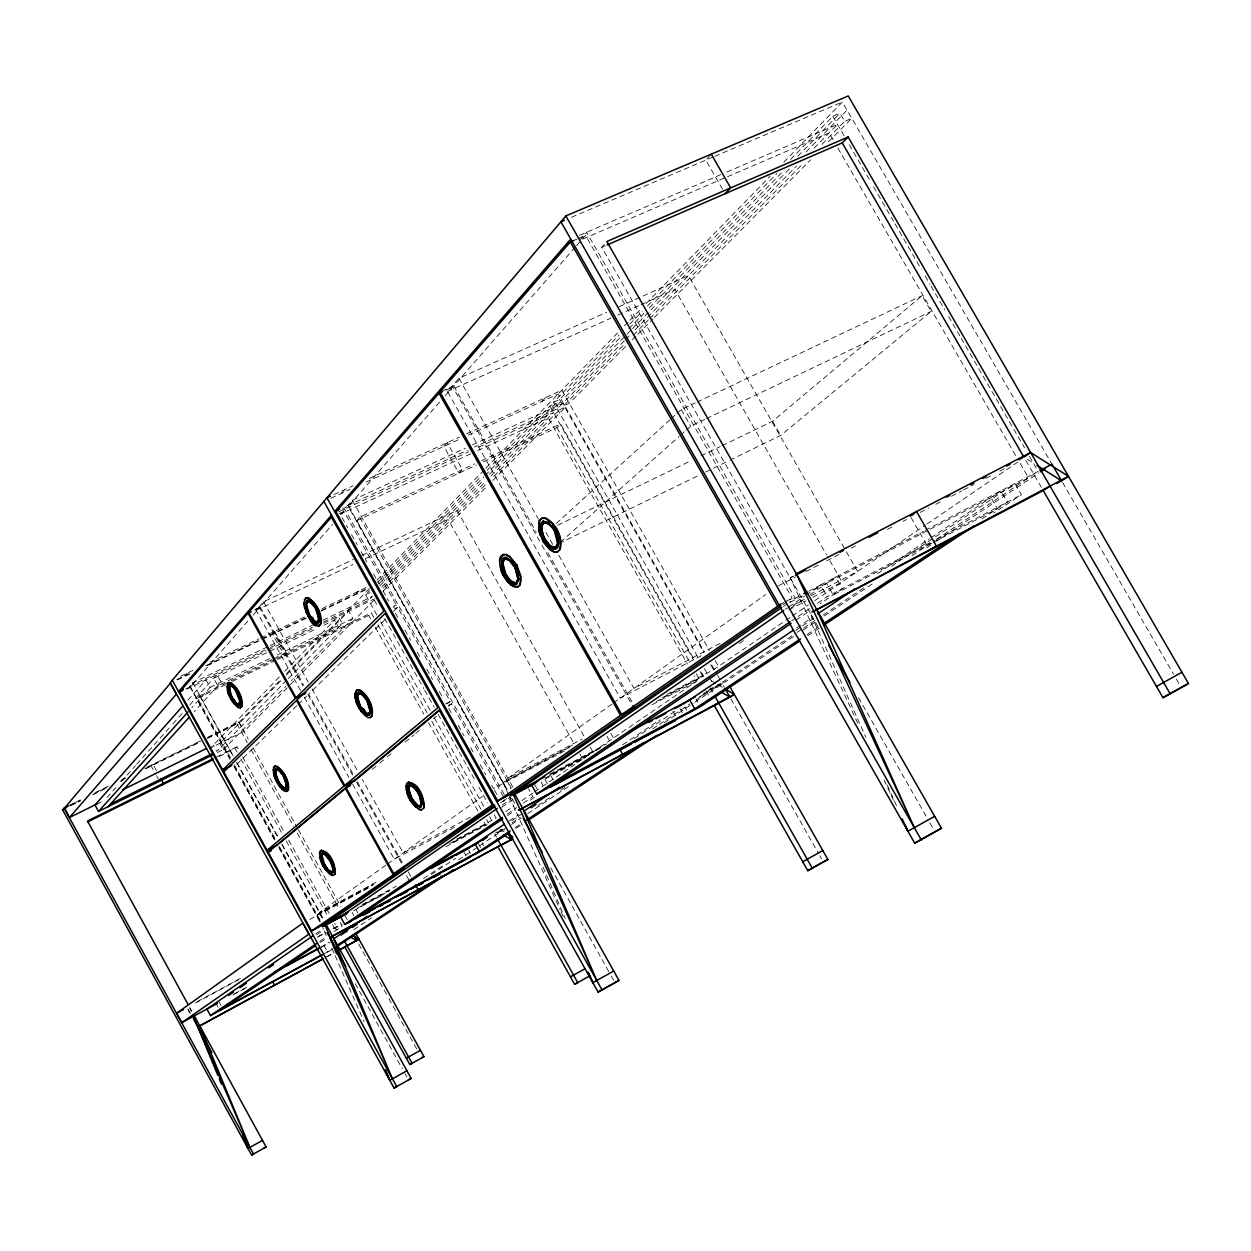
<?xml version="1.0" encoding="UTF-8"?>
<svg xmlns="http://www.w3.org/2000/svg" width="1251" height="1251" viewBox="0 0 1251 1251"><rect width="100%" height="100%" fill="white"/><g stroke="black" fill="none" stroke-linecap="round" stroke-linejoin="round"><path stroke-width="0.75" stroke-dasharray="5 3.75" d="M75.373 803.392L76.905 801.61M185.007 675.603L187.134 673.132M341.304 493.426L344.432 489.782M230.184 759.513L189.714 686.252L192.795 682.733L268.465 646.376M300.568 690.458L256.08 610.347L263.586 601.747L353.314 559.416M506.467 789.24L347.747 505.498L352.282 500.306L465.403 448.171M701.092 655.821L620.308 698.136L447.42 391.485L458.961 378.302L606.61 312.297M579.432 240.505L586.641 232.264L795.198 598.228L789.459 602.216M185.742 689.02L190.308 686.815L248.026 620.887M253.155 615.039L259.567 607.705L303.023 685.923M255.282 609.315L260.208 606.97L332.516 524.404M341.382 514.27L343.916 511.362L396.301 605.031L393.533 607.751M342.336 508.907L348.622 505.998L439.93 401.727M445.075 395.848L452.784 387.028L540.979 543.403M441.712 391.313L453.769 385.918L575.304 247.104M576.586 245.649L585.531 235.423L792.211 598.15L782.594 604.843M187.9 700.216L205.962 679.856L210.121 687.378L191.966 707.581M106.945 797.575L115.999 787.458M121.175 781.656L135.421 765.737M136.703 764.298L171.653 725.22M172.935 723.782L183.287 712.194M189.761 704.97L216.939 674.57L221.099 682.092L194.233 711.694M230.512 757.934L197.533 698.246L199.691 695.837L229.371 681.498M506.686 789.037L356.613 520.76L359.788 517.226L474.629 463.855M810.335 613.162L601.731 247.245L606.86 241.521M710.177 155.343L705.814 160.112L724.157 192.028M224.82 729.896L226.666 727.973M356.472 593.553L359.006 590.925M542.074 401.336L545.749 397.537M279.317 676.994L210.543 747.926L244.101 731.288L289.059 685.955M284.696 671.443L338.27 616.196L342.367 623.53L287.98 678.918M207.306 738.512L236.924 723.938L238.785 722.015L248.245 739.122M376.942 580.104L484.575 469.547M485.935 468.155L619.042 331.406M624.499 325.807L628.581 321.616M629.941 320.209L640.84 309.028M646.282 303.43L770.209 176.141M783.814 162.145L842.376 102.003L1051.982 464.184M207.666 737.762L239.129 722.28L281.068 679.23M286.479 673.679L370.39 587.548M280.818 680.763L219.707 743.407L223.178 749.693L214.03 754.228M286.244 675.196L348.716 611.16L352.813 618.494L291.405 680.638M376.911 615.085L365.542 594.741L369.639 590.55M377.818 582.168L481.557 475.943M487.014 470.345L549.815 406.043L555.835 403.275L559.541 409.828L491.252 478.914M697.651 656.744L553.505 402.259L618.901 335.299M629.8 324.134L642.06 311.577M647.518 305.995L776.949 173.451M790.569 159.502L832.806 116.265L839.953 113.2L844.691 121.363L821.344 144.975M378.897 583.92L483.699 476.928M485.06 475.536L555.835 403.275M553.505 402.259L559.541 399.476L620.809 336.941M628.972 328.606L643.937 313.313M649.394 307.762L784.142 170.183M797.763 156.281L839.953 113.2M286.604 680.309L216.783 751.413L213.28 745.096M380.007 585.593L483.918 479.837M489.376 474.27L561.84 400.508M565.577 396.708L625.703 335.503M627.064 334.111L631.161 329.936M632.537 328.544L791.054 167.181M806.097 151.887L847.099 110.151M381.79 586.86L485.669 481.447M491.111 475.927L553.521 412.611L475.63 448.577M624.233 340.851L557.242 408.842L474.504 447.014M625.609 339.474L629.722 335.299M635.195 329.748L796.387 166.195M814.135 148.181L837.529 124.443L724.626 172.966M223.178 749.693L285.947 686.158M383.353 588.064L485.795 484.434M559.541 399.476L563.278 406.059L625.047 343.556M633.287 335.237L648.378 319.959M649.754 318.567L803.502 163.037M290.42 684.578L376.238 598.009M383.087 591.097L487.343 485.935M492.831 480.4L565.546 407.06L559.541 409.828M625.516 346.558L569.299 403.275L563.278 406.059M632.38 339.647L636.493 335.487M637.869 334.111L652.944 318.896M654.32 317.504L810.664 159.8M828.49 141.816L851.806 118.298L844.691 121.363M219.457 756.495L237.08 746.8L238.957 750.193M277.675 659.48L368.717 615.445L371.281 612.881L374.112 617.963M483.402 461.807L556.945 427.607L560.667 423.886L693.867 659.089M296.862 705.642L234.406 766.613L274.798 839.734M298.254 704.297L306.573 696.166M385.073 619.526L308.637 694.149L353.345 774.604M393.424 611.395L397.583 607.329L450.235 701.467L447.248 703.953M556.382 523.403L669.77 420.023M671.193 418.71L675.509 414.785M676.932 413.471L681.248 409.546L695.306 402.9M560.479 542.199L679.105 436.443M680.56 435.145L684.891 431.282M686.346 429.984L690.677 426.122L704.72 419.413M721.921 445.747L772.602 421.227L922.065 295.674L931.151 311.405L780.718 435.395L730.084 460.087M372.251 769.349L378.24 764.392M379.725 763.157L385.715 758.215M387.216 756.964L391.704 753.258M405.152 742.124L414.128 734.697M415.629 733.461L421.603 728.52M433.581 718.621L436.568 716.151M448.53 706.252L451.517 703.766L504.434 798.404M385.84 865.223L319.709 912.354L377.943 881.251M387.419 864.113L482.417 796.402M611.88 704.141L507.843 778.278L582.168 739.06M613.459 703.015L765.534 594.632M320.319 921.924L317.191 914.794L319.709 913.011L372.97 884.551M508.594 794.901L503.027 782.5L573.13 744.814M857.733 723.219L790.288 577.993L796.308 573.709M502.558 801.391L506.546 798.623M783.392 606.438L786.598 604.202M315.596 933.981L323.587 928.445M502.104 805.081L511.706 798.451M788.49 607.173L804.565 596.07M806.16 594.96L820.625 584.968L923.488 531.268M316.738 934.778L323.149 930.369M501.698 807.302L512.957 799.545M739.404 643.467L745.831 639.042M790.788 608.049L803.642 599.198M810.054 594.772L835.746 577.071L842.392 588.705L820.249 603.717M656.353 701.545L703.453 676.009L700.576 670.927M505.764 811.539L513.77 806.082M521.792 800.609L533.004 792.946M534.615 791.852L582.7 759.029L579.838 753.931M585.64 757.027L697.088 680.951L694.211 675.868M666.877 694.352L713.555 669.723L784.221 621.481M785.831 620.387L790.648 617.087M792.258 615.992L808.318 605.031M814.745 600.652L925.349 525.154M926.96 524.06L1018.924 461.275L1028.51 477.851L810.789 591.567M319.693 941.409L326.12 937.046M334.158 931.588L342.18 926.131L339.662 921.565M507.155 814.088L516.788 807.536M523.231 803.173L532.879 796.621L528.563 788.928M791.758 620.762L796.606 617.478M798.216 616.368L809.522 608.705M817.591 603.217L827.286 596.633L930.04 542.668M320.287 942.472L326.683 938.141M507.578 815.574L515.615 810.116M530.111 800.296L536.538 795.933M795.996 620.136L810.539 610.285M320.756 947.507L328.732 942.159M423.479 878.546L444.355 864.535M509.157 821.016L518.884 814.495M622.623 744.845L659.887 719.81M796.574 628.049L812.775 617.165M877.577 573.662L929.43 538.853M931.041 537.758L1000.909 490.845L1007.383 502.058L981.144 519.415M431.392 874.543L455.599 858.342M511.753 820.703L521.432 814.213M634.476 738.465L676.463 710.333M795.839 630.348L800.718 627.079M802.329 625.985L815.324 617.29M891.603 566.171L933.809 537.899M935.42 536.82L1014.952 483.527L1021.41 494.708L993.701 513.004M499.54 831.149L502.37 829.257L495.521 832.931M512.081 822.783L520.166 817.372M537.961 805.488L552.52 795.761M560.604 790.366L567.078 786.035M652.819 728.77L657.666 725.533M659.293 724.454L690.02 703.922M696.494 699.606L710.677 690.13M714.962 687.268L795.558 633.428M797.184 632.349L802.032 629.112M803.658 628.033L814.98 620.465M823.064 615.07L866.74 585.89M912.042 555.647L934.685 540.51M936.295 539.431L1038.174 471.392L925.208 530.361M353.845 929.602L371.547 917.796M458.476 859.859L477.788 846.974M479.399 845.895L505.154 828.741L494.833 834.276M511.55 824.472L521.276 817.982M527.766 813.65L568.314 786.629M664.031 722.812L693.226 703.359M694.852 702.28L722.421 683.89L724.298 687.206M793.4 636.571L726.722 681.013L703.437 693.398M803.158 630.066L816.168 621.387M824.3 615.961L873.089 583.435M926.756 547.672L934.888 542.246M936.514 541.167L1038.971 472.862M324.275 953.887L332.281 948.586M515.115 827.662L521.62 823.361M807.02 634.585L818.42 627.048M516.022 828.35L522.511 824.065M807.865 635.68L819.28 628.158M327.293 952.246L333.298 948.993M326.792 956.655L333.548 952.996M326.37 957.124L333.11 953.465M234.609 993.685L246.635 987.18M232.889 995.014L247.135 987.32M321.476 947.116L329.998 942.503M362.039 904.614L396.364 886.161M363.275 904.52L388.873 890.775M498.117 832.103L504.904 828.459M357.254 908.148L389.796 890.696M353.486 910.759L382.743 895.044M197.47 1001.519L243.445 976.75M317.926 936.639L324.697 933.011M333.141 928.461L336.519 926.631L339.725 928.43M195.375 1003.146L241.506 978.11M317.535 937.171L325.964 932.62M333.47 928.774L341.992 924.176M456.74 839.155L496.147 818.107L494.239 814.698M449.609 843.612L488.515 822.814L486.623 819.436M317.191 914.794L373.768 884.566M452.862 842.298L485.607 824.8L483.699 821.407M309.685 919.469L368.263 888.147M445.825 846.692L487.171 824.597M549.924 774.056L606.844 743.829M709.161 689.504L721.155 683.14M470.454 817.122L403.166 852.885L362.337 779.42M549.815 774.948L591.238 752.946M552.739 773.493L593.959 751.57M595.679 750.663L602.56 747.019M545.452 777.95L590.003 754.275M704.11 693.617L722.421 683.89M454.254 827.333L394.3 859.202L352.641 784.205M500.494 802.735L510.768 797.278M545.029 779.06L585.671 757.418M699.418 696.948L704.579 694.196M662.201 697.792L703.453 676.009M503.027 782.5L570.378 746.941M564.248 751.132L493.504 788.505L490.642 783.392M652.224 704.657L697.088 680.951M936.921 539.072L1021.41 494.708M931.729 543.169L833.182 594.944L826.583 583.388M933.449 542.262L997.422 508.657L990.995 497.507M790.053 602.403L802.141 596.086M719.966 643.405L633.944 688.41L558.399 554.537M785.331 609.206L804.252 599.307M811.133 595.711L857.576 571.41L845.973 551.144M788.771 609.909L805.957 600.918M812.837 597.306L842.048 582.012L827.568 556.648M780.765 604.124L784.033 602.419M785.675 601.559L792.211 598.15M795.198 598.228L801.969 594.694M808.756 591.16L820.625 584.968L827.286 596.633M778.372 585.828L795.667 576.867M806.051 571.488L819.905 564.326M826.817 560.745L840.672 553.567M851.055 548.204L856.247 545.514M887.397 529.376L892.588 526.687M902.972 521.323L906.428 519.525M920.283 512.363L928.93 507.875M935.857 504.294L941.049 501.604M951.432 496.225L961.816 490.845M963.551 489.954L973.935 484.575M986.038 478.304L991.23 475.615M999.893 471.142L1006.82 467.561M790.288 577.993L793.713 576.226M445.606 703.813L450.235 701.467M448.437 705.345L451.517 703.766M216.532 756.996L237.08 746.8M96.593 804.205L102.957 801.062M70.478 804.768L80.361 799.905M95.92 792.258L109.744 785.472M121.832 779.514L125.288 777.825M147.759 766.769L199.237 741.468M207.807 737.246L238.785 722.015M69.618 805.644L80.095 800.484M94.075 793.619L109.807 785.878M122.035 779.858L125.538 778.138M144.756 768.693L200.676 741.186M70.556 805.769L80.549 800.859M92.621 794.917L108.133 787.286M120.205 781.343L123.661 779.654M146.07 768.63L200.301 741.952M559.025 543.497L698.668 475.411M705.658 472.002L728.348 460.931M394.487 608.83L397.583 607.329M210.121 687.378L270.31 658.323M277.331 654.93L352.813 618.494M272.077 659.496L217.799 685.72L213.655 678.245L317.035 628.455M273.828 658.651L338.63 627.33L334.549 620.027L324.04 625.093M231.122 680.653L274.782 659.543M276.534 658.698L371.281 612.881M197.533 698.246L225.399 684.766M232.373 681.388L275.924 660.325M557.633 525.248L690.458 460.978M700.951 455.896L720.169 446.591M393.205 606.547L396.301 605.031M270.232 645.516L312.469 625.234M323.024 620.152L372.313 596.477L368.607 600.23L323.008 622.154M189.714 686.252L268.637 648.299M270.388 647.455L312.484 627.22M186.884 689.113L266.166 650.88M267.933 650.035L314.877 627.533M323.634 623.326L374.471 598.854M180.551 676.275L194.124 669.785M209.871 662.248L258.848 638.823M260.599 637.994L304.493 616.993M321.976 608.643L367.669 586.782M176.798 679.528L190.246 673.101M205.962 665.579L260.052 639.683M261.787 638.854L305.604 617.9M321.398 610.332L366.84 588.595M177.376 679.934L191.419 673.226M207.213 665.657L307.214 617.791M321.257 611.067L366.871 589.237M365.542 594.741L370.734 592.255M706.487 418.585L931.151 311.405M254.641 610.035L259.567 607.705M256.08 610.347L352.985 564.529M365.323 558.697L448.139 519.54L574.115 743.735M697.073 402.071L922.065 295.674M362.118 555.256L457.115 510.424L584.342 736.714M481.651 460.587L560.667 423.886M356.613 520.76L476.396 465.059M339.224 513.535L343.916 511.362M470.642 453.863L340.147 514.192L344.604 509.079L505.592 796.934M477.694 450.595L548.219 417.975L687.487 663.984M472.471 444.918L562.622 403.369L703.938 652.756M347.747 505.498L467.452 450.266M338.583 511.862L468.953 451.658M333.939 494.598L353.282 485.716M369.233 478.414L459.524 437.037M466.56 433.816L561.855 390.156L709.442 650.536M330.843 498.211L350.139 489.36M366.043 482.073L461.353 438.366M468.374 435.145L558.134 393.971L704.141 651.615M445.903 390.124L452.784 387.028M447.42 391.485L610.926 318.161M618.025 314.971L639.355 305.4M641.138 304.603L674.899 289.45L826.598 554.944M619.073 306.73L688.441 275.705L845.019 549.439M601.731 247.245L605.312 245.696M573.709 240.505L577.086 239.05M578.775 238.331L585.531 235.423M582.997 238.957L725.705 177.486M727.488 176.719L829.163 132.934L833.057 139.659M579.573 235.297L722.843 173.733M571.488 217.283L712.945 157.079M714.728 156.328L842.376 102.003M337.598 929.868L334.392 928.086L336.519 926.631L334.642 923.238M499.884 829.335L504.747 832.134M711.569 680.841L716.432 683.734M718.058 684.704L722.922 687.597M1027.18 459.195L1032.106 462.276M1062.584 482.495L1173.563 674.258M1176.393 679.137L1180.1 685.548M832.806 116.265L844.347 136.234M849.226 144.647L869.68 180.019M873.573 186.759L894.027 222.131M894.997 223.804L921.299 269.293M925.193 276.018L930.056 284.446M931.025 286.135L944.661 309.716M948.571 316.44L960.252 336.66M961.221 338.349L1024.538 447.811M1029.401 456.24L1037.188 469.719M1025.836 460.477L1041.27 487.186M837.92 148.087L1016.015 456.224M911.088 517.617L927.945 546.968M772.602 421.227L780.718 435.395M811.289 614.851L818.045 626.688M858.546 697.745L927.992 819.546M929.915 822.939L932.824 828.021M681.248 409.546L690.677 426.122M715.212 660.7L719.044 667.471M711.835 665.204L716.651 673.695M717.605 675.399L720.498 680.497M730.912 698.871L818.17 852.854M819.858 855.825L821.547 858.812M710.662 664.625L713.555 669.723M704.376 668.597L708.222 675.399M709.192 677.088L712.069 682.186M710.083 687.706L712.914 692.71M549.815 406.043L693.429 659.668M700.138 671.521L703.969 678.277M556.945 427.607L690.568 663.624M696.338 673.804L699.215 678.902M705.814 690.568L708.645 695.556M696.056 699.262L697.745 702.249M684.985 707.096L686.674 710.083M679.934 708.41L682.467 712.882M672.866 711.115L675.368 715.556M458.961 378.302L538.321 518.946M545.968 532.504L552.676 544.373M453.769 385.918L536.288 532.222M547.813 552.645L635.133 707.456M541.933 545.108L633.96 708.269M610.801 733.258L613.506 738.074M607.016 736.401L609.894 741.499M590.081 746.925L592.958 752.023M550.8 775.604L555.131 783.345M544.998 779.592L547.594 784.205M541.183 782.219L542.903 785.284M534.63 784.612L537.195 789.178M352.282 500.306L513.066 787.614M359.788 517.226L511.331 788.052M348.622 505.998L507.187 789.412M512.175 798.826L514.912 803.736M550.815 867.913L609.612 973.028M611.364 976.14L613.975 980.815M342.055 517.601L347.762 527.828M351.578 534.646L357.286 544.857M361.101 551.675L366.809 561.902M373.486 573.818L379.194 584.045M383.009 590.863L388.717 601.09M395.394 613.006L398.256 618.119M404.917 630.051L410.625 640.277M417.302 652.193L420.164 657.307M426.826 669.238L432.549 679.465M439.21 691.381L443.026 698.199M448.734 708.426L452.549 715.244M458.257 725.455L463.98 735.682M470.642 747.613L474.457 754.431M480.165 764.642L485.888 774.869M494.364 790.038L497.804 796.183M374.205 599.886L378.021 606.704M384.698 618.635L423.745 688.535M424.699 690.239L434.222 707.3M438.038 714.118L466.607 765.252M467.561 766.957L475.192 780.608M478.992 787.426L487.562 802.767M380.695 621.872L430.5 711.053M434.316 717.871L483.918 806.676M489.548 816.762L491.487 820.234M377.896 624.734L427.06 712.773M431.783 721.233L480.947 809.272M494.724 833.932L496.491 837.107M368.717 615.445L370.609 618.854M375.363 627.361L423.823 714.165M428.577 722.687L478.007 811.195M481.901 842.752L483.558 845.723M478.163 843.205L480.65 847.646M468.734 850.195L470.392 853.166M463.621 851.587L466.107 856.028M263.586 601.747L308.215 682.045M312.015 688.879L357.583 770.882M408.311 871.947L411 876.795M260.208 606.97L303.712 685.251M357.301 781.719L403.135 864.222M307.965 694.805L352.563 775.104M356.582 782.313L402.384 864.754M406.481 875.45L410.062 881.892M304.353 697.276L348.857 777.387M356.113 909.758L357.802 912.823M352.188 912.464L353.877 915.513M239.129 722.28L244.101 731.288M252.983 747.66L297.457 828.037M298.41 829.741L340.991 906.694M344.869 915.388L347.387 919.938M236.924 723.938L247.291 742.703M251.076 749.537L293.547 826.301M297.331 833.119L338.865 908.195M358.677 944.02L387.935 996.891M388.873 998.595L418.115 1051.45M242.71 756.98L283.977 831.634M288.668 840.109L329.951 914.762M235.204 748.677L237.096 752.101M240.88 758.935L282.445 834.104M286.213 840.938L327.778 916.123M332.5 924.677L336.144 931.244M192.795 682.733L233.218 755.87M236.971 762.672L278.347 837.513M282.101 844.316L323.352 918.953M199.691 695.837L232.764 755.698M236.548 762.531L278.129 837.763M281.913 844.613L323.352 919.579M234.281 764.752L274.798 838.076M279.505 846.599L320.819 921.346M355.253 983.661L402.243 1068.698M404.98 1073.639L406.684 1076.72M190.308 686.815L229.605 757.934M278.676 846.739L320.193 921.878M233.953 766.316L274.438 839.577M279.145 848.084L321.491 924.755M323.915 945.396L327.449 951.792M156.453 770.6L152.935 764.22L151.246 766.081L155.609 774.025M156.484 775.604L158.236 778.779M219.16 1002.035L220.942 1005.304M216.314 1003.99L218.112 1007.243M189.839 1007.727L191.638 1010.996M188.025 1009.025L190.699 1013.904M884.05 779.889L893.933 801.14M506.749 779.858L510.736 788.74M811.117 614.929L865.864 737.277M887.287 785.143L896.811 806.41M509.392 796.668L560.26 910.056M561.058 911.838L563.435 917.155M319.709 913.011L322.852 920.142M324.228 930.822L326.558 936.155M332.031 948.618L334.361 953.95M335.143 955.733L364.025 1021.582M189.73 1007.884L191.262 1011.465M187.9 1009.182L189.448 1012.747M543.075 867.146L565.28 918.703M274.594 631.302L272.265 633.85L284.634 656.118L287.011 653.632L274.594 631.302M447.217 442.682L443.808 446.419L458.882 473.206L462.338 469.563L447.217 442.682"/><path stroke-width="1.5" d="M226.806 686.674L228.386 682.655L230.825 682.593C238.034 687.769 243.038 697.354 242.084 706.283L240.348 707.816L238.394 707.597C231.826 703.078 226.916 693.883 227.291 686.439M239.363 705.72L240.88 704.407L237.737 705.548C231.763 701.217 227.619 693.289 228.37 685.861L229.871 684.516L228.37 685.861M229.121 691.568L230.356 685.579L228.698 688.785L231.716 698.042L235.579 703.25L239.348 704.438L236.064 703.015L230.168 694.79L228.839 685.626M239.348 704.438L236.064 703.015L232.201 697.839L228.964 686.799M232.201 697.823C229.121 699.278 234.969 697.433 235.579 703.25L238.863 704.673L240.145 698.699M229.183 688.566L229.887 685.798L231.341 685.939L235.626 689.207L240.552 701.483L239.785 703.703M240.395 704.641L240.255 699.34L237.346 692.069M240.348 707.816L241.599 706.518C242.553 697.589 237.549 688.003 230.34 682.827L228.386 682.655M272.984 770.1L274.704 766.316L277.222 766.378C284.305 771.617 289.638 781.109 288.465 790.053L286.667 791.461L284.618 791.117C278.113 786.504 273.015 777.387 273.469 769.865M286.151 789.131L283.977 789.084C278.113 784.705 273.703 776.855 274.626 769.412L277.863 768.442L275.705 768.411M274.688 774.557L281.788 786.707L285.165 788.318L286.964 785.3C285.072 779.357 283.617 771.257 276.674 769.224L274.923 772.274L276.205 769.474L278.191 769.459L276.205 769.474L274.923 772.274L279.661 785.034M274.266 771.554L275.298 774.979L276.674 769.224M303.821 602.841L305.807 598.134L308.606 597.947C316.925 603.232 322.43 614.241 320.913 624.077L318.88 625.891L316.597 625.797C309.669 627.314 300.819 595.492 304.681 605.39M305.244 604.358L309.138 615.414L305.963 605.109L306.855 602.56L306.479 604.859L309.669 615.164L308.074 616.602L308.778 615.805L305.244 604.358L306.902 600.464L309.31 600.261L306.902 600.464M286.151 787.442C287.011 780.749 283.023 773.634 277.706 769.693M285.666 789.365L286.76 788.396C287.73 780.952 283.289 773.04 277.394 768.677M286.667 791.461L287.98 790.288C289.153 781.359 283.821 771.867 276.737 766.628L274.704 766.316M313.469 605.359L316.096 608.33L319.302 618.713L318.896 620.996L316.081 622.107L311.249 618.651L315.565 622.357L318.38 621.247C319.49 613.881 315.361 605.64 309.138 601.668L307.449 601.622L305.963 605.109L307.965 601.371L309.138 601.668M307.449 611.817L309.669 615.164L308.794 615.82L313.579 622.044L317.801 623.577L319.052 622.279C320.303 614.085 315.705 604.921 308.794 600.511M318.88 625.891L320.397 624.327C321.914 614.491 316.409 603.482 308.09 598.197L305.807 598.134M319.365 853.886L319.865 851.431C329.326 848.194 336.441 866.099 335.049 874.183L333.173 875.481C324.525 872.182 317.926 859.969 320.334 851.18L321.71 850.101M323.884 865.426L320.678 855.387L322.711 852.212M321.695 854.308L321.335 856.122C320.6 858.718 329.936 874.605 323.9 865.442L324.697 864.926L321.695 854.308L323.196 853.26L321.335 856.122L322.727 853.51L324.29 853.839L332.25 863.69M354.768 694.352L356.942 689.942L359.835 689.895C367.997 695.29 373.908 706.158 372.11 715.994L369.999 717.683L367.622 717.417C359.631 711.991 352.86 700.544 355.894 691.146L357.458 689.692M369.436 715.103L366.95 715.15C360.179 710.646 355.3 701.655 356.723 693.476L358.552 692.006M357.286 699.747L357.395 694.508L359.084 693.163L357.473 696.432C357.035 702.89 360.71 710.271 366.606 714.024L368.889 713.946L370.546 710.709L367.419 700.451L365.292 697.198M368.373 714.212L369.561 713.148C370.875 705.767 366.449 697.636 360.335 693.586L358.568 693.414L356.957 696.698L360.069 706.878L364.463 712.617L368.373 714.212L370.546 710.709L368.889 713.946L367.122 713.758L360.585 706.643L357.473 696.432L359.084 693.163M333.251 866.849L332.719 871.556L333.579 869.492C331.796 863.221 329.435 854.386 322.226 852.447M321.241 850.352L325.917 852.697L331.218 859.844L330.53 860.36C332.219 864.019 336.003 871.712 332.172 873.386L326.026 868.773M321.054 858.327L328.184 870.555L331.687 872.338L333.094 869.742L330.201 860.641C333.908 857.701 334.924 872.416 335.049 874.183M368.92 715.369L370.233 714.18C371.719 705.986 366.793 696.932 359.991 692.444L358.036 692.256M369.999 717.683L371.594 716.26C373.392 706.424 367.481 695.54 359.318 690.161L356.942 689.942M405.981 786.316L406.653 783.501C417.349 779.029 425.84 799.373 423.557 808.381L421.352 809.897C411.438 806.942 403.995 792.899 407.169 783.235L408.842 781.938M420.789 807.317C412.111 806.285 406.528 793.775 408.029 785.597L409.921 784.252M413.205 802.751L408.201 788.724L408.702 786.644L412.298 785.675L409.953 785.675L408.201 788.724L408.498 791.695L408.702 786.644M411.782 785.956L416.317 789.991L420.18 796.934L420.993 805.503L422.025 803.158C420.258 796.23 417.662 786.081 409.405 784.518M420.273 807.599L422.259 804.237L421.947 800.921L418.882 792.978C421.384 790.851 412.783 782.203 408.326 782.203M409.468 794.838L415.692 804.628L419.742 806.442L421.509 803.423C414.19 779.013 425.997 801.625 423.557 808.381M508.266 559.478L504.388 558.79L502.104 562.981L505.435 575.038L510.705 581.527L515.631 583.029L518.555 578.619L516.225 582.747L513.958 582.731L507.953 578.775L513.363 583.013L515.631 583.029L517.242 581.606L517.977 578.9L514.63 566.734L516.788 565.014L520.948 576.304L520.244 584.889L517.492 587.079L514.458 587.032C504.278 581.527 497.46 568.095 500.4 556.711L503.105 554.459L506.139 554.443L509.736 556.382L516.772 564.999L515.146 566.234L512.347 562.121L506.28 557.43L503.778 557.446L502.011 559.072C499.571 568.564 505.263 579.76 513.723 584.358L516.835 584.092M503.105 554.459L499.446 560.385M501.307 570.894L503.903 576.476L506.014 574.756L502.683 562.7L504.982 558.509L502.683 562.7L502.339 566.656L505.498 575.225M518.555 578.619L517.242 581.606M516.256 584.389L518.868 579.776L517.335 570.972L515.162 566.265L516.194 565.28L509.141 556.664L505.56 554.725L502.527 554.74M517.492 587.079L519.65 585.171L520.651 581.527L520.369 576.586L516.21 565.311M539.369 520.525L538.571 529.564L542.793 541.151L550.721 549.736L554.49 551.738L557.727 551.707L560.041 549.642C563.497 537.836 556.335 523.434 545.483 518.023L542.246 518.117L539.369 520.525L542.246 518.117M538.9 524.106L539.963 520.244M542.793 541.151L543.904 540.151L540.369 530.471L540.151 526.171L541.042 522.965L543.528 520.932M541.871 524.185L544.169 522.324L541.683 526.78L542.449 535.303L541.276 530.924L541.871 524.185L544.169 522.324L547.657 523.262M557.727 551.707L553.88 552.019L550.112 550.033L542.809 541.183L544.466 539.681L549.971 546.343L552.786 547.829L555.194 547.797L556.914 546.265C559.478 537.398 554.099 526.64 545.968 522.558L543.575 522.621L541.073 527.062L544.451 539.65L547.406 544.138L543.919 540.182M546.812 544.435L553.161 549.22L555.835 549.189L557.758 547.485C560.432 539.979 556.382 531.925 551.988 525.92L552.598 525.623M557.117 552.004L559.447 549.94C562.887 538.118 555.725 523.731 544.873 518.321L541.652 518.414M238.863 704.673L240.067 701.717L235.141 689.442M317.254 622.419C320.756 613.178 318.426 627.017 313.469 621.043L309.153 615.445L305.666 607.83M286.964 785.3L285.65 788.083L281.788 786.707L285.165 788.318L286.964 785.3L286.119 782.829M502.339 566.656L502.104 562.981L504.388 558.79L507.234 558.493M408.201 788.724L410.469 785.409L414.503 787.176L410.469 785.409M556.914 546.265L555.804 547.5L549.971 546.343L555.194 547.797L558.337 543.106L555.444 532.238M555.194 547.797L558.337 543.106M64.051 807.927L253.593 1154.11L251.607 1155.048L62.55 809.71L68.868 805.566M1050.027 486.06L1043.193 490.517L1162.977 697.714L1188.45 683.515L848.256 95.952L565.874 215.923L170.23 682.671L394.049 1088.042L396.802 1086.744L172.31 680.216M69.462 817.528L176.375 694.18L170.355 683.296L64.364 808.224L69.462 817.528L97.406 803.736M331.531 515.115L178.596 691.6L183.365 689.317M570.753 239.082L334.627 511.55L339.553 509.282M231.842 765.456L222.756 769.99L179.644 691.944L248.058 613.146L251.342 611.598M442.463 391.657L439.023 393.205L336.05 511.8L497.742 801.031L510.033 794.51L633.96 708.269M573.709 240.505L570.331 241.959L439.992 392.079L621.716 714.524L780.765 604.124M182.74 706.049L94.998 804.987L98.532 811.43L212.279 755.088M98.532 811.43L188.072 711.897M108.071 806.707L189.01 717.464M228.87 682.42L227.166 683.984M306.339 597.884L304.337 599.761M306.339 602.81L307.965 601.371L311.749 602.716L307.965 601.371M229.887 685.798L233.64 686.971L237.518 692.147L238.441 691.193L237.33 692.053L233.03 686.299L229.386 684.75M237.518 692.147L238.425 691.178M316.659 607.392L315.565 608.565L318.77 618.964M319.599 615.992L316.472 607.939L317.191 607.142M230.825 699.028L231.732 698.074M237.956 691.428L237.033 692.382L239.097 695.462M240.833 707.581L238.863 707.362L233.796 702.687L228.526 691.178M161.739 785.128L163.459 783.329L160.832 778.544M725.111 193.717L730.662 187.9L711.272 154.154M607.11 244.93L842.236 142.895L848.147 137L1170.357 694.117M222.756 769.99L295.377 698.355L305.181 693.539M296.034 697.698L383.885 611.051L331.406 517.148L248.699 612.427L296.034 697.698L305.854 692.866M275.189 766.081L273.406 767.535M283.836 776.027L284.947 775.198L283.508 776.308L286.479 785.55M368.06 699.637L366.887 700.701L370.015 710.975M370.906 708.097L367.81 700.107L368.576 699.372M556.038 529.142L554.334 530.69L557.743 543.403M556.632 528.86L555.507 529.877L557.023 533.176M273.484 773.728C276.174 781.124 277.863 782.25 284.133 787.817L285.165 788.318M358.38 703.281L360.585 706.627C356.519 708.113 364.979 706.424 364.979 712.351L368.889 713.946M284.962 775.213L283.993 776.073L280.068 770.804L276.205 769.474M506.655 558.79L509.329 560.245L514.614 566.719L516.788 565.014M555.804 547.5L550.581 546.046L541.683 535.334M503.887 576.445L504.919 575.507M358.912 707.925L360.194 706.971L356.598 699.309M276.909 782.282L278.347 781.187L275.392 772.039M344.056 786.05L296.534 700.451L223.804 771.898L267.089 850.289L344.056 786.05L355.425 780.217M344.76 785.456L437.897 707.722L385.167 613.35L297.206 699.778L344.76 785.456L356.128 779.623L439.773 710.161M404.245 868.116L322.086 925.302L311.624 930.916L268.152 852.197L345.213 788.146L350.092 785.644M345.933 787.551L439.195 710.036L492.206 804.909L393.721 873.62L345.933 787.551L349.17 785.878M279.114 843.596L350.937 783.955M322.68 861.923L324.697 864.926L323.227 865.958L324.228 865.192L322.164 861.814M322.727 853.51L326.214 855.262L330.186 860.625L331.218 859.859M410.031 799.733L411.751 798.545L418.413 805.863L420.242 806.176L421.509 803.423M413.987 787.442L418.46 793.275L419.71 792.352M330.201 860.641L331.703 859.609M323.211 865.942L324.353 865.176M333.094 869.742L332.156 872.088L328.184 870.555L331.687 872.338L333.204 871.306M419.742 806.442L415.692 804.628L419.742 806.442L421.509 805.237M176.626 1013.247L302.789 923.144L308.872 934.169L181.77 1022.661L176.626 1013.247L183.444 1009.573M311.624 930.916L494.817 805.097M497.742 801.031L620.559 715.337L635.133 707.456L780.999 605.953M494.864 806.739L322.445 926.459L346.715 913.418M781.781 607.548L510.283 796.043L537.821 781.406M312.39 936.186L206.915 1009.088L210.481 1015.593L322.57 954.81M497.319 808.396L340.538 916.733L344.776 924.38L485.216 848.694L509.548 832.634M783.673 610.504L531.503 784.768L536.679 794.025L700.279 706.721L799.717 641.059M228.745 995.421L233.546 992.121M239.957 987.711L246.353 983.302M268.746 967.852L273.547 964.552M1037.016 465.372L1061.614 480.822L1068.495 476.334L1030.636 452.534L1023.897 457.131L842.236 142.895M210.481 1015.593L316.487 943.598M344.776 924.38L502.323 817.356M536.679 794.025L790.147 621.856M219.895 1010.495L315.487 945.725M355.565 918.562L502.746 818.842M549.314 787.286L791.148 623.42M217.752 1075.188L197.846 1026.93L323.415 958.485M512.801 838.639L332.422 936.014L329.873 937.734L336.613 953.778M724.548 688.55L734.29 694.352L518.571 810.273L728.379 698.011M811.852 612.13L1068.495 476.334M333.548 938.922L367.278 916.279M504.294 824.284L470.783 846.786L434.957 866.036M523.747 811.227L559.4 787.286M683.296 704.11L793.337 630.223M817.638 613.913L854.902 588.893M341.07 935.06L347.528 930.744M352.36 927.507L357.207 924.254M482.683 840.187L487.53 836.935M531.128 807.724L535.975 804.471M1040.597 471.768L1045.476 468.515M272.499 986.382L274.501 985.053L272.734 981.847M415.426 891.556L418.178 889.711L415.488 884.879M618.51 756.808L622.545 754.118L619.839 749.302M929.821 550.221L936.311 545.921L916.561 511.534L910.165 515.975L913.605 514.192M337.129 945.381L441.947 876.06M474.942 854.23L510.22 830.899M526.499 820.124L643.702 742.609M688.363 713.07L800.515 638.901M823.299 623.827L959.986 533.411M336.535 946.851L453.159 869.867M529.001 819.796L657.119 735.213M824.159 624.921L974.138 525.905M347.043 945.662L344.885 947.07L409.843 1064.554L412.158 1063.428L344.4 940.908M345.855 966.648L329.873 937.734L500.932 845.05M718.59 702.749L714.305 705.548L807.802 870.712L827.896 859.515L729.568 686.017M352.547 935.607L358.959 939.188L339.834 949.806M721.858 692.366L729.958 697.182L734.29 694.352M564.436 220.285L560.901 221.787L914.7 843.158L941.471 828.24L606.86 241.521L848.147 137M1162.977 697.714L1188.45 683.515M914.7 843.158L941.471 828.24M934.669 816.324L907.913 831.243L902.159 818.842M1181.929 672.256L1156.471 686.455M323.868 501.416L598.087 992.074L618.979 980.424L514.083 792.962M807.802 870.712L821.688 862.674M598.087 992.074L618.979 980.424M613.725 971.042L592.849 982.692L588.079 972.074M822.814 850.539L802.735 861.751M394.049 1088.042L411.172 1078.487L325.166 922.863M497.976 846.974L574.647 984.287L589.565 975.983M251.607 1155.048L266.119 1146.948L194.312 1015.89M409.843 1064.554L423.98 1056.673L356.128 934.059M406.903 1070.762L389.78 1080.317L385.089 1069.636M585.405 968.54L570.487 976.828M262.522 1140.365L247.995 1148.465L242.616 1135.971M420.445 1050.308L406.325 1058.19M222.741 1008.572L320.584 955.514M338.599 950.244L358.959 939.188M197.846 1026.93L323.008 958.954M362.821 915.544L369.702 911.838M380.023 906.271L383.463 904.426M386.903 902.565L390.343 900.72M400.664 895.153L407.545 891.447M419.585 884.957L423.026 883.097M433.346 877.53L440.227 873.823M501.37 845.144L511.518 839.671L508.672 834.573M274.11 972.324L318.77 948.18M181.77 1022.661L217.549 1003.302M285.697 966.46L319.052 948.446M326.089 923.91L348.341 911.963M420.227 873.37L483.543 839.374M472.487 845.864L477.647 843.096M322.649 926.772L346.746 913.824M431.126 868.507L436.286 865.723M437.271 865.176L452.581 856.951M455.99 855.121L469 848.162M359.506 915.888L479.305 851.352L475.13 843.862M348.341 922.816L351.422 921.158M363.165 914.825L375.065 908.414M378.474 906.584L390.39 900.157M395.488 897.405L407.404 890.993M410.797 889.164L422.713 882.737M427.811 879.985L439.726 873.573M443.12 871.728L470.345 857.06M555.131 783.345L694.743 708.864L689.645 699.841M550.612 787.145L631.083 744.189M634.507 742.359L675.587 720.435M515.678 792.29L544.795 776.824M629.269 731.913L695.462 696.776M648.941 722.359L652.365 720.545M655.805 718.715L666.111 713.226M674.711 708.676L681.576 705.017M513.051 795.167L535.584 783.204M331.062 874.996L333.173 875.481M332.281 864.034L331.015 860.125L326.12 854.402M331.687 872.338L326.151 868.194L330.42 872.995M813.744 611.364L1043.193 490.517M1056.595 483.465L1059.941 481.698M325.76 869.945L319.818 857.435M333.391 867.553L332.75 863.784M328.481 873.073L331.531 874.746M415.942 807.474L410.547 799.467M418.882 809.491L421.352 809.897M410.844 799.108L411.751 798.513L408.717 788.458M1039.894 470.501L1050.261 465.091M420.774 797.012L419.398 792.712L416.489 789.318M416.208 804.362L413.377 802.079L415.77 805.581M320.678 855.387L321.663 858.765L321.804 855.872M406.372 790.288L406.497 786.05M407.779 791.226L411.751 798.513M407.779 794.948L406.888 790.022M418.46 793.275L419.382 792.696M803.674 593.803L807.067 592.036M268.152 852.197L271.154 850.649M1030.636 452.534L796.308 573.709L914.528 828.053L816.45 609.018M795.433 575.351L805.707 570.034M839.953 552.301L843.377 550.534M869.054 537.242L877.623 532.817M946.35 497.257L949.79 495.474M970.479 484.778L973.919 482.995M982.535 478.539L985.991 476.756M1006.664 466.044L1010.12 464.262M1018.736 459.805L1022.176 458.022M267.089 850.289L277.628 844.832M286.729 783.251L284.321 775.792M281.897 787.583L279.771 784.408L282.257 786.472M282.116 789.303L287.136 791.226M275.83 778.106L278.019 781.468M276.315 778.169L278.347 781.187M279.442 786.254L281.694 788.052M279.473 770.163L284.305 775.776L283.524 776.324L279.583 771.038M361.727 712.241L360.382 709.114M364.557 713.586L366.95 715.15M356.676 703.156L356.222 699.747M362.039 710.834L360.992 708.191M362.383 693.992L367.794 700.075M355.221 698.433L355.3 694.102M358.568 693.414L363.009 694.712L360.397 693.68M110.495 804.033L211.56 754.009M213.108 758.7L87.523 821L188.01 1004.381M87.679 821.876L212.467 759.967M122.645 789.834L206.306 748.536M510.877 585.061L518.086 586.797M515.631 583.029L511.284 581.246L506.03 574.788L508.531 578.494M62.55 809.71L65.756 808.13M517.179 570.706L509.329 560.245L504.388 558.79M517.335 570.972L515.74 565.968L512.347 562.121M507.703 579.651L505.435 575.069M507.218 581.387L511.456 584.78M550.581 546.046L547.078 543.513L550.018 547.563M239.082 695.744L237.831 691.834L233.03 686.299M233.515 701.639L235.704 704.125M503.496 570.863L506.014 574.756M240.255 699.34L239.566 695.509M421.634 1057.814L423.98 1056.673M823.236 861.783L827.896 859.515M574.647 984.287L577.821 982.739L497.382 838.702M554.959 530.424L548.798 524.013L543.575 522.621M227.369 690.38L228.761 694.68M544.466 539.681L541.073 527.062M237.815 691.819L237.033 692.397L233.155 687.206M542.934 521.214L549.361 522.48M538.571 529.564L540.135 535.381M551.722 526.843L548.751 522.777M313.813 624.046L319.412 625.641M179.644 691.944L182.693 690.474M317.785 622.169L313.985 620.793C313.907 615.523 306.323 616.133 309.294 615.555L313.579 622.044M310.842 620.84L314.329 623.796M304.337 607.032L305.838 609.956M306.339 608.236L306.479 604.859M313.61 604.608L316.456 607.923M305.807 611.802L311.358 620.59M264.102 1147.886L266.119 1146.948M408.389 1079.801L411.172 1078.487M330.436 496.194L326.949 497.789L602.169 990.151M350.389 937.03L356.785 940.611L353.955 935.482M508 833.995L512.879 836.794M503.418 835.027L511.518 839.671M551.613 526.39L554.944 530.393M313.923 605.515L316.081 608.314L311.233 602.951M364.104 696.15L367.403 700.435L362.493 694.977M327.684 856.341L330.671 860.375M328.669 870.305L324.697 864.941L326.62 867.944M545.076 539.384L547.688 543.215M505.31 577.415L506.968 579.87M309.669 615.195L311.765 618.401M411.751 798.545L413.893 801.813M231.904 698.152L234 701.404M278.347 781.203L280.255 784.174M277.394 782.063L279.927 786.003M1051.982 464.184L1061.614 480.822M828.647 645.297L849.867 682.514M565.874 215.923L921.346 840.031M570.331 241.959L777.481 605.828M725.252 688.879L729.958 697.182M714.806 696.056L812.431 868.46M439.023 393.205L620.559 715.337M523.309 818.748L542.277 852.65M248.058 613.146L295.377 698.355M345.213 788.146L392.97 874.152M327.152 932.824L328.966 936.092M193.373 1018.799L211.872 1052.544M229.918 695.884L231.294 698.777M357.192 702.89L359.428 707.659M543.059 535.006L545.061 539.353M512.331 792.305L596.899 980.753L522.339 807.724M905.536 825.926L907.913 831.243M324.416 923.723L392.517 1079.003L332.422 936.014M192.81 1015.046L249.981 1147.511L199.691 1025.695M589.018 973.81L592.849 982.692M385.277 1069.621L389.78 1080.317M219.238 1078.769L221.443 1084.132M245.055 1141.319L247.995 1148.465M421.29 796.746L422.463 800.656M515.224 566.453L517.977 578.9"/></g></svg>
